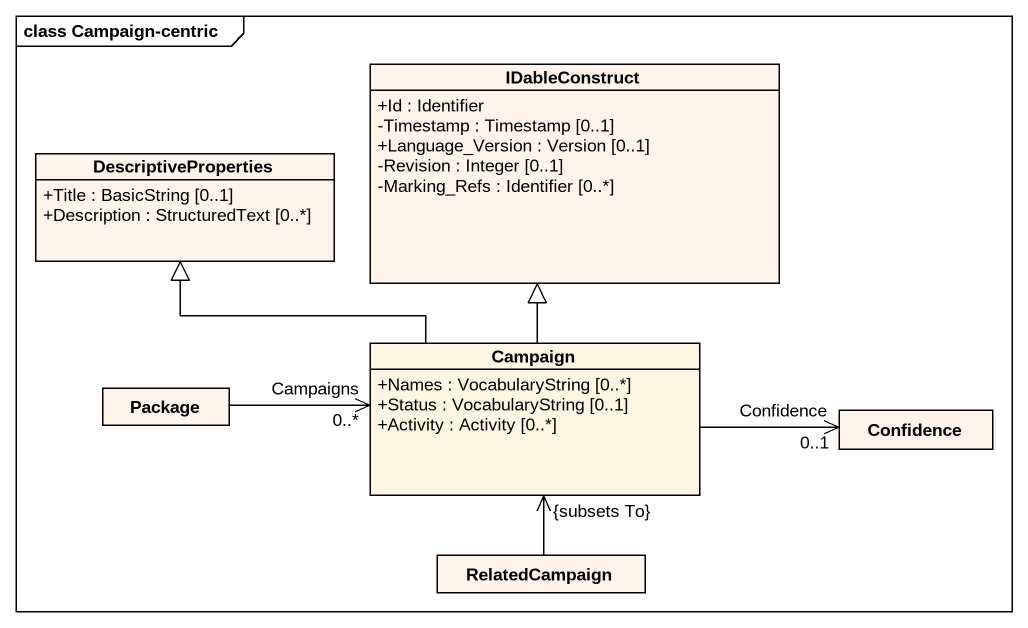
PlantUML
@startuml
mainframe class Campaign-centric
hide circle
hide empty members
skinparam classAttributeIconSize 0
class IDableConstruct #FFF4EA {
  +Id : Identifier
  -Timestamp : Timestamp [0..1]
  +Language_Version : Version [0..1]
  -Revision : Integer [0..1]
  -Marking_Refs : Identifier [0..*]
}
class DescriptiveProperties #FFF4EA {
  +Title : BasicString [0..1]
  +Description : StructuredText [0..*]
}
class Campaign {
  +Names : VocabularyString [0..*]
  +Status : VocabularyString [0..1]
  +Activity : Activity [0..*]
}
class "Package" as Package_ #FFF4EA
class Confidence #FFF4EA
class RelatedCampaign #FFF4EA
Campaign -up-|> IDableConstruct
Campaign -up-|> DescriptiveProperties
Campaign "Campaigns\n0..*" <-left- Package_
Confidence "Confidence\n0..1" <-left- Campaign
RelatedCampaign -up-> "{subsets To}" Campaign
@enduml
